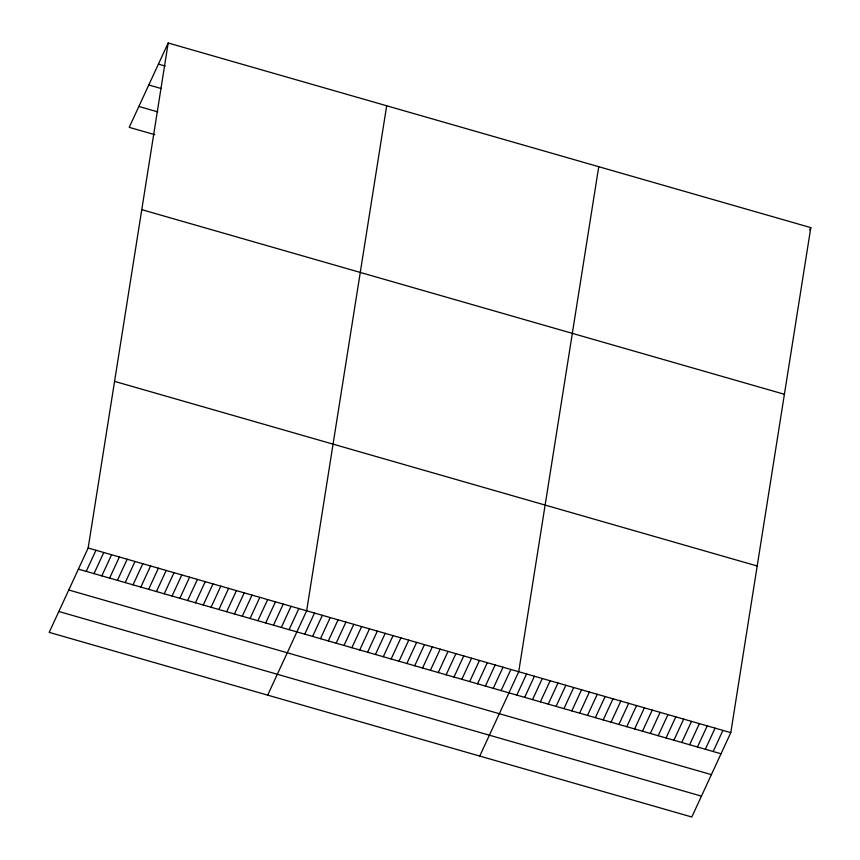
<?xml version="1.0" encoding="UTF-8"?>
<svg xmlns="http://www.w3.org/2000/svg" width="860" height="860" viewBox="0 0 860 860"><rect width="100%" height="100%" fill="white"/><g stroke="black" fill="none" stroke-linecap="round" stroke-linejoin="round"><path stroke-width="1.29" d="M88.161 548.024L168.184 43L810.808 227.631L730.785 732.655L691.816 817L49.192 632.369L88.161 548.024L730.785 732.655M386.677 105.78L306.654 610.804L267.686 695.138M598.743 166.7L518.72 671.735L479.751 756.069M168.184 43L129.215 127.344L154.854 134.708M86.215 571.373L95.965 550.271M94.019 573.62L103.77 552.507M101.824 575.867L111.574 554.754M109.629 578.103L119.379 557M117.422 580.35L127.183 559.236M125.227 582.586L134.988 561.483M133.031 584.832L142.792 563.719M140.836 587.068L150.586 565.966M148.64 589.315L158.391 568.202M156.445 591.551L166.195 570.449M164.249 593.798L174 572.685M172.054 596.044L181.804 574.932M179.858 598.28L189.608 577.178M187.652 600.527L197.413 579.414M195.456 602.763L205.218 581.661M203.261 605.01L213.011 583.897M211.065 607.246L220.816 586.144M218.87 609.493L228.62 588.38M226.674 611.729L236.425 590.626M234.479 613.976L244.229 592.862M242.283 616.222L252.034 595.109M250.077 618.458L259.838 597.356M257.882 620.705L267.643 599.592M265.686 622.941L275.447 601.839M273.491 625.188L283.241 604.075M281.295 627.424L291.046 606.321M289.1 629.67L298.85 608.558M304.752 634.164L314.513 613.062M312.61 636.421L322.36 615.319M320.468 638.679L330.219 617.577M328.316 640.937L338.077 619.834M336.174 643.194L345.924 622.081M344.032 645.451L353.783 624.338M351.88 647.709L361.63 626.596M359.738 649.966L369.488 628.853M367.585 652.224L377.346 631.111M375.444 654.481L385.194 633.368M383.302 656.739L393.052 635.626M391.149 658.986L400.91 637.883M399.008 661.243L408.758 640.141M406.866 663.501L416.616 642.399M414.713 665.758L424.464 644.656M422.572 668.016L432.322 646.913M430.419 670.273L440.18 649.16M438.277 672.531L448.028 651.418M446.136 674.788L455.886 653.675M453.983 677.046L463.744 655.933M461.841 679.303L471.592 658.19M469.7 681.561L479.45 660.448M477.547 683.818L487.308 662.705M485.406 686.065L495.156 664.963M493.253 688.322L503.014 667.22M501.111 690.58L510.862 669.478M516.817 695.095L526.578 673.993M524.675 697.352L534.425 676.239M532.534 699.61L542.284 678.497M540.381 701.867L550.142 680.755M548.239 704.125L557.989 683.012M556.087 706.383L565.848 685.269M563.945 708.64L573.695 687.527M571.803 710.897L581.553 689.784M579.651 713.144L589.412 692.042M809.722 229.975L810.808 227.631M587.509 715.402L597.259 694.299M595.367 717.659L605.117 696.557M603.215 719.917L612.976 698.814M611.073 722.174L620.823 701.072M618.931 724.432L628.682 703.329M626.779 726.689L636.529 705.576M634.637 728.947L644.387 707.834M642.484 731.204L652.245 710.091M650.343 733.462L660.093 712.349M658.201 735.719L667.951 714.606M666.048 737.977L675.809 716.864M673.907 740.224L683.657 719.121M681.765 742.481L691.515 721.379M689.612 744.738L699.363 723.636M697.471 746.996L707.221 725.894M705.318 749.254L715.079 728.151M713.176 751.511L722.927 730.409M158.433 64.113L165.12 66.026M148.791 84.979L161.056 88.494M138.858 106.468L157.81 111.918M141.782 209.657L784.395 394.288M114.573 381.367L757.187 565.998M78.41 569.137L721.035 753.768M68.768 590.003L711.392 774.634M58.835 611.503L701.459 796.134"/></g></svg>
